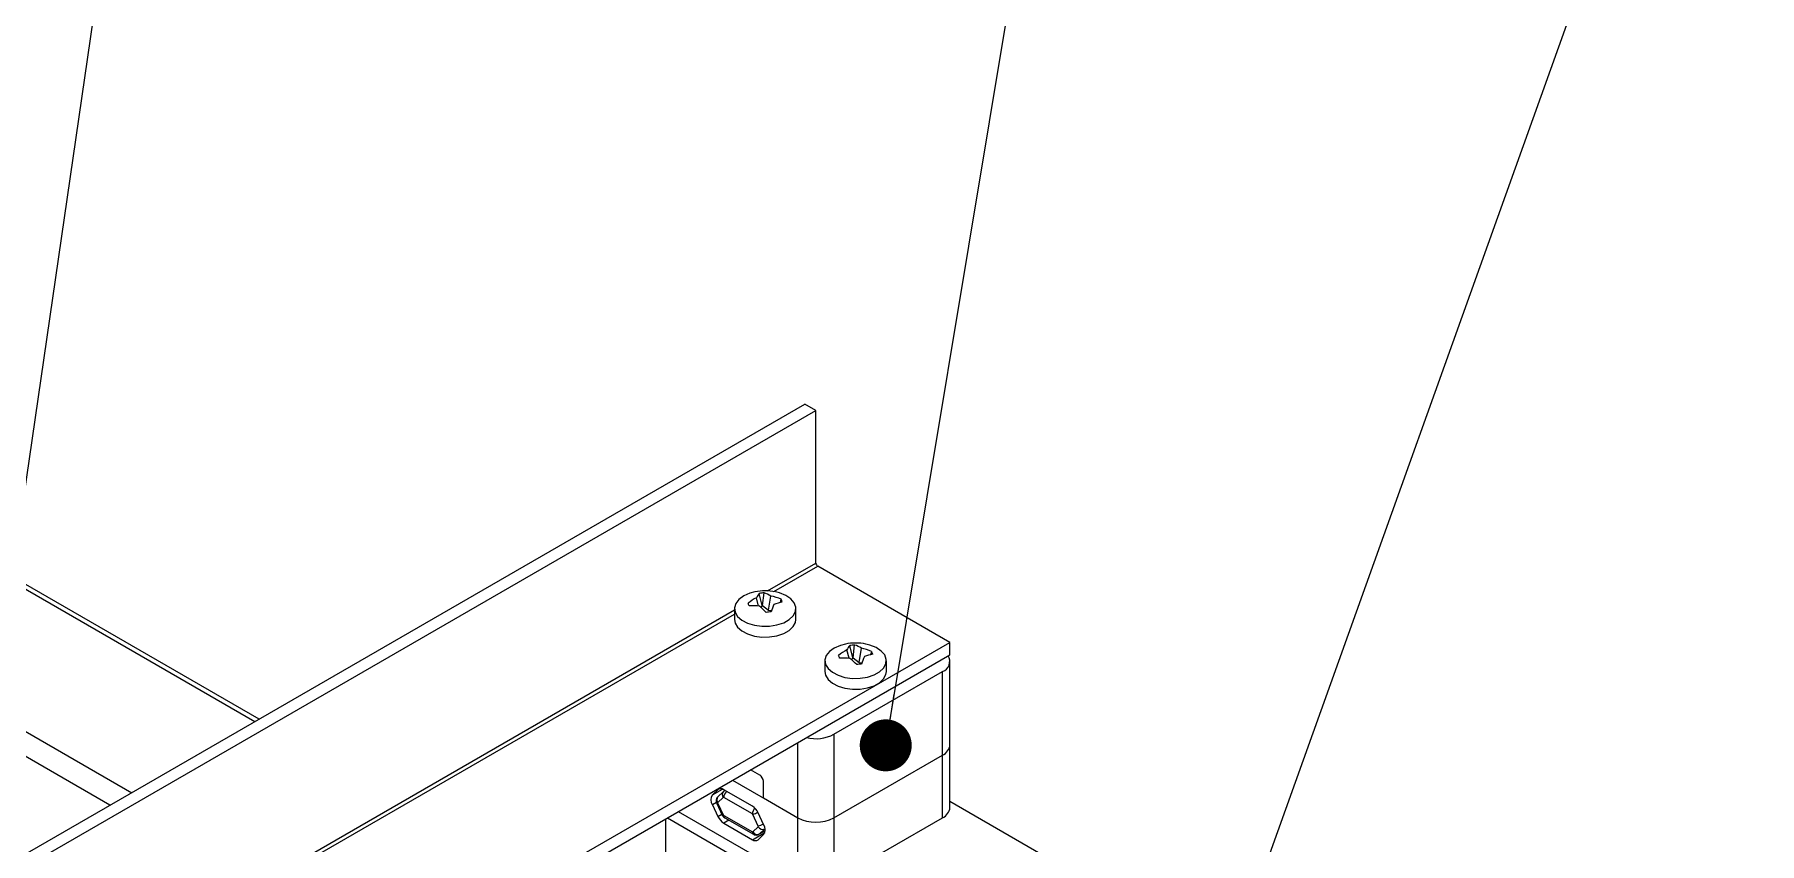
# Model space of a CAD drawing. Header units: millimetres. Extents: x 15 to 415, y 5 to 292.
# Drawn here: x 155.84 to 189.54, y 194.25 to 210.07 of the extents above; entities that cross this region are included whole.
import ezdxf

# ---------------------------------------------------------------- set-up
doc = ezdxf.new("R2010")
doc.units = ezdxf.units.MM
doc.dimstyles.new('SLDDIMSTYLE0', dxfattribs={"dimtxt": 0.18, "dimasz": 1.016, "dimexe": 0, "dimexo": 0.0625, "dimgap": 0, "dimtad": 0, "dimtih": 1, "dimtoh": 1, "dimdec": 0, "dimrnd": 1e-09, "dimzin": 0, "dimdsep": 46, "dimtxsty": 'Standard', "dimblk1": 'DOT', "dimblk2": 'DOT', "dimsah": 1, "dimcen": 0.09, "dimadec": 0, "dimazin": 0, "dimtfac": 1.016, "dimtdec": 0, "dimtofl": 0, "dimtmove": 0, "dimatfit": 3, "dimldrblk": 'DOT', "dimfxl": 1, "dimfrac": 2, "dimtolj": 1, "dimtzin": 0, "dimarcsym": 0})

# ---------------------------------------------------------------- blocks, each defined once
blk = doc.blocks.new('_DOT')
at = {"color": 0, "linetype": 'ByBlock', "lineweight": -2}
blk.add_line((-0.5, 0), (-1, 0), dxfattribs=at)
at = {"color": 0, "linetype": 'ByBlock', "const_width": 0.5}
blk.add_lwpolyline([(-0.25, 0, 1), (0.25, 0, 1)], format="xyb", close=True, dxfattribs=at)

msp = doc.modelspace()

# ---------------------------------------------------------------- linework, layer by layer
at = {"color": 8, "linetype": 'Continuous', "lineweight": 15}
for p, q in [((157.315, 194.998), (134.801, 207.995)), ((160.143, 196.631), (140.246, 208.117)), ((137.842, 206.729), (157.739, 195.243)), ((170.162, 199.189), (171.105, 199.734)), ((170.282, 199.177), (171.141, 199.672)), ((133.753, 178.171), (169.515, 198.816)), ((133.753, 178.089), (169.515, 198.734)), ((170.752, 194.753), (170.752, 196.223)), ((169.085, 195.202), (169.279, 195.315)), ((169.219, 195.319), (169.192, 195.303)), ((168.418, 194.876), (168.418, 194.875)), ((169.164, 195.05), (169.085, 195.004)), ((169.192, 194.779), (169.27, 194.823)), ((168.206, 194.753), (171.891, 192.625)), ((169.406, 194.708), (169.305, 194.649)), ((169.865, 194.326), (170.109, 194.467)), ((170.114, 194.502), (170, 194.436)), ((170.112, 194.541), (170.108, 194.537)), ((170.108, 194.537), (170.112, 194.539))]:
    msp.add_line(p, q, dxfattribs=at)
at = {"color": 7, "linetype": 'Continuous', "lineweight": 15}
for p, q in [((160.231, 196.681), (140.334, 208.168)), ((131.446, 180.064), (170.893, 202.836)), ((131.658, 179.942), (171.105, 202.714)), ((171.105, 202.714), (170.893, 202.836)), ((171.105, 199.734), (171.105, 202.714)), ((173.721, 198.182), (171.141, 199.672)), ((169.515, 198.844), (169.515, 198.631)), ((169.987, 198.892), (169.944, 199.054)), ((170.057, 198.901), (170.001, 199.141)), ((170.04, 198.859), (170.057, 198.901)), ((170.057, 198.901), (170.066, 198.902)), ((170.066, 198.902), (170.094, 199.152)), ((170.066, 198.902), (170.182, 198.813)), ((170.182, 198.813), (170.227, 199.089)), ((170.413, 198.965), (170.428, 199.026)), ((170.715, 198.631), (170.715, 198.844)), ((170.182, 198.813), (170.239, 198.805)), ((139.849, 178.628), (173.721, 198.182)), ((173.721, 197.937), (173.721, 198.182)), ((140.012, 178.478), (173.721, 197.937)), ((171.754, 197.872), (171.712, 198.034)), ((171.825, 197.881), (171.769, 198.12)), ((171.808, 197.839), (171.825, 197.881)), ((171.825, 197.881), (171.834, 197.882)), ((171.834, 197.882), (171.862, 198.132)), ((171.834, 197.882), (171.95, 197.792)), ((171.95, 197.792), (171.995, 198.068)), ((172.181, 197.944), (172.196, 198.006)), ((171.283, 197.823), (171.283, 197.611)), ((171.459, 196.386), (173.58, 197.611)), ((171.95, 197.792), (172.007, 197.785)), ((172.483, 197.611), (172.483, 197.823)), ((173.58, 195.978), (173.58, 197.611)), ((173.726, 196.182), (173.726, 197.815)), ((171.459, 196.386), (171.459, 194.753)), ((173.726, 194.957), (173.726, 196.182)), ((171.459, 194.753), (173.58, 195.978)), ((173.58, 194.753), (173.58, 195.978)), ((169.479, 195.488), (170.752, 194.753)), ((170.009, 195.59), (169.832, 195.692)), ((169.192, 195.303), (169.085, 195.202)), ((169.296, 195.152), (169.189, 195.05)), ((169.299, 195.265), (169.191, 195.164)), ((169.865, 194.979), (169.305, 195.303)), ((169.865, 194.828), (169.305, 195.151)), ((169.331, 195.287), (169.318, 195.28)), ((170.08, 195.141), (170.08, 195.468)), ((170.08, 195.141), (170.752, 194.753)), ((168.418, 194.875), (170.752, 193.528)), ((169.085, 195.004), (169.192, 194.779)), ((169.169, 195.033), (169.277, 194.808)), ((169.189, 195.036), (169.296, 194.81)), ((169.305, 194.8), (169.865, 194.477)), ((169.981, 194.593), (169.873, 194.819)), ((170.085, 194.624), (169.977, 194.85)), ((173.726, 195.077), (176.656, 193.385)), ((168.171, 194.733), (168.171, 192.786)), ((169.305, 194.649), (169.865, 194.326)), ((169.326, 194.755), (169.886, 194.431)), ((169.873, 194.477), (169.981, 194.578)), ((169.993, 194.431), (170.114, 194.5)), ((170.108, 194.537), (170, 194.436)), ((170.752, 193.528), (170.752, 194.753)), ((171.459, 194.753), (171.459, 193.528)), ((171.459, 193.528), (173.58, 194.753)), ((169.977, 194.325), (170.085, 194.426))]:
    msp.add_line(p, q, dxfattribs=at)
at = {"color": 7, "linetype": 'Continuous', "lineweight": 15, "flags": 128}
for points in [[(169.915, 199.17), (169.817, 199.144), (169.697, 199.092), (169.603, 199.024), (169.541, 198.945), (169.516, 198.859), (169.528, 198.773)], [(169.528, 198.773), (169.577, 198.691), (169.66, 198.618), (169.771, 198.56), (169.905, 198.519), (170.051, 198.499), (170.201, 198.501), (170.346, 198.524), (170.477, 198.567), (170.584, 198.628), (170.663, 198.702), (170.707, 198.785), (170.713, 198.872), (170.682, 198.957), (170.616, 199.035), (170.518, 199.1), (170.395, 199.15), (170.315, 199.17)], [(169.515, 198.631), (169.528, 198.56), (169.577, 198.478), (169.66, 198.406), (169.771, 198.348), (169.905, 198.307), (170.051, 198.287), (170.201, 198.289), (170.346, 198.312), (170.477, 198.355), (170.584, 198.416), (170.663, 198.49), (170.707, 198.573), (170.715, 198.631)], [(171.683, 198.15), (171.584, 198.124), (171.464, 198.071), (171.371, 198.003), (171.309, 197.924), (171.284, 197.839), (171.296, 197.752)], [(171.296, 197.752), (171.345, 197.67), (171.428, 197.598), (171.539, 197.539), (171.672, 197.499), (171.819, 197.479), (171.969, 197.48), (172.114, 197.504), (172.244, 197.547), (172.352, 197.607), (172.43, 197.681), (172.474, 197.764), (172.481, 197.851), (172.45, 197.936), (172.384, 198.014), (172.286, 198.08), (172.162, 198.13), (172.083, 198.15)], [(171.283, 197.611), (171.296, 197.54), (171.345, 197.458), (171.428, 197.385), (171.539, 197.327), (171.672, 197.287), (171.819, 197.267), (171.969, 197.268), (172.114, 197.291), (172.244, 197.334), (172.352, 197.395), (172.43, 197.469), (172.474, 197.552), (172.483, 197.611)], [(170, 194.436), (169.994, 194.431), (169.993, 194.431)]]:
    msp.add_lwpolyline(points, dxfattribs=at)
at = {"color": 8, "linetype": 'Continuous', "lineweight": 15, "flags": 128}
for points in [[(169.189, 195.036), (169.179, 195.033), (169.172, 195.032), (169.169, 195.033), (169.169, 195.033)], [(169.277, 194.808), (169.277, 194.807), (169.28, 194.807), (169.287, 194.808), (169.296, 194.81)]]:
    msp.add_lwpolyline(points, dxfattribs=at)
at = {"color": 7, "linetype": 'Continuous', "lineweight": 15}
for centre, radius, start, end in [((171.182, 199.737), 0.0768, 182.606, 237.394), ((170.115, 198.19), 1, 78.4478, 101.5522), ((170.39, 198.2), 0.964, 117.5948, 129.0832), ((154.018, 193.191), 16.783, 19.8652, 20.0611), ((169.879, 197.523), 1.373, 84.8143, 93.2094), ((170.266, 198.905), 0.355, 138.3122, 155.1247), ((170.172, 198.118), 1.037, 94.2993, 99.5039), ((168.782, 197.433), 1.902, 44.6093, 50.0533), ((169.93, 198.639), 0.539, 56.5302, 72.2352), ((170.015, 198.046), 1.064, 67.1259, 78.4782), ((182.625, 194.014), 13.28, 158.2968, 158.9704), ((170.656, 197.964), 1.029, 101.6743, 111.037), ((169.784, 198.762), 0.696, 17.6001, 22.3254), ((170.367, 197.253), 1.533, 95.1415, 98.6616), ((171.883, 197.17), 1, 78.4478, 101.5522), ((172.158, 197.18), 0.964, 117.5945, 129.0835), ((155.632, 192.115), 16.946, 19.8657, 20.0598), ((171.647, 196.503), 1.373, 84.8144, 93.2093), ((172.033, 197.885), 0.355, 138.3122, 155.1254), ((171.94, 197.098), 1.037, 94.2993, 99.5039), ((170.55, 196.412), 1.902, 44.6093, 50.0533), ((171.698, 197.618), 0.539, 56.5302, 72.2352), ((171.782, 197.026), 1.064, 67.126, 78.4781), ((184.383, 192.997), 13.27, 158.2964, 158.9705), ((172.424, 196.944), 1.029, 101.6741, 111.0372), ((171.552, 197.741), 0.697, 17.6014, 22.3248), ((173.506, 197.813), 0.215, 290.2523, 29.9948), ((172.135, 196.233), 1.533, 95.1415, 98.6616), ((171.104, 197.074), 0.774, 256.4424, 297.2983), ((173.476, 196.207), 0.251, 294.3755, 354.3047), ((169.926, 195.461), 0.154, 2.6049, 57.3951), ((169.235, 195.103), 0.18, 146.5629, 213.4371), ((169.248, 195.229), 0.0929, 52.4412, 126.9137), ((169.301, 195.146), 0.00697, 52.4517, 126.9102), ((169.2, 195.043), 0.0135, 146.5573, 213.4427), ((169.317, 194.819), 0.0225, 204.4116, 237.6555), ((169.705, 194.726), 0.299, 24.409, 57.6612), ((169.853, 194.809), 0.0225, 24.4116, 57.6555), ((173.476, 194.982), 0.251, 294.3755, 354.3047), ((169.465, 194.902), 0.299, 204.409, 237.6612), ((169.869, 194.483), 0.00697, 232.4517, 306.9102), ((169.96, 194.528), 0.101, 210.4563, 293.6205), ((169.97, 194.586), 0.0135, 326.5579, 33.4421), ((170.068, 194.629), 0.101, 210.4558, 293.6209), ((169.935, 194.525), 0.18, 326.5629, 33.4371), ((171.105, 195.436), 0.769, 242.6094, 297.3905), ((169.922, 194.4), 0.0929, 232.4412, 306.9137)]:
    msp.add_arc(centre, radius, start, end, dxfattribs=at)
at = {"color": 8, "linetype": 'Continuous', "lineweight": 15}
for centre, radius, start, end in [((169.255, 195.106), 0.0866, 137.7222, 219.9325), ((169.363, 195.207), 0.0865, 137.5211, 219.9461), ((169.461, 195.144), 0.156, 127.5148, 177.1375), ((169.338, 195.244), 0.041, 94.0271, 119.3996), ((169.354, 194.795), 0.0493, 173.6983, 234.9907), ((170.022, 194.82), 0.157, 131.6909, 176.99), ((169.641, 195.494), 0.714, 289.0015, 297.6176), ((169.91, 194.47), 0.0454, 170.782, 237.9081), ((169.766, 195.228), 0.67, 288.7152, 297.9196)]:
    msp.add_arc(centre, radius, start, end, dxfattribs=at)
at = {"color": 7, "linetype": 'Continuous', "lineweight": 15}
for points, knots in [([(169.191, 195.164), (169.182, 195.154), (169.166, 195.135), (169.157, 195.1), (169.157, 195.066), (169.165, 195.045), (169.169, 195.033)], [0, 0, 0, 0, 0.293279, 0.517756, 0.740922, 1, 1, 1, 1]), ([(169.319, 195.28), (169.318, 195.279), (169.31, 195.277), (169.304, 195.271), (169.299, 195.265)], [0, 0, 0, 0, 0.086551, 1, 1, 1, 1]), ([(169.277, 194.808), (169.282, 194.799), (169.293, 194.778), (169.313, 194.763), (169.326, 194.755)], [0, 0, 0, 0, 0.390406, 1, 1, 1, 1]), ([(169.886, 194.431), (169.897, 194.426), (169.921, 194.416), (169.959, 194.415), (169.982, 194.426), (169.993, 194.431)], [0, 0, 0, 0, 0.346083, 0.680112, 1, 1, 1, 1])]:
    msp.add_open_spline(points, degree=3, knots=knots, dxfattribs=at)

# ---------------------------------------------------------------- leaders
at = {"color": 7, "linetype": 'Continuous', "lineweight": 0}
for points in [[(177.685, 187.663), (198.473, 245.732)], [(154.345, 192.177), (162.099, 245.49)], [(172.471, 196.17), (180.671, 245.506)]]:
    msp.add_leader(points, dimstyle='SLDDIMSTYLE0', dxfattribs=at)

doc.saveas('drawing.dxf')
